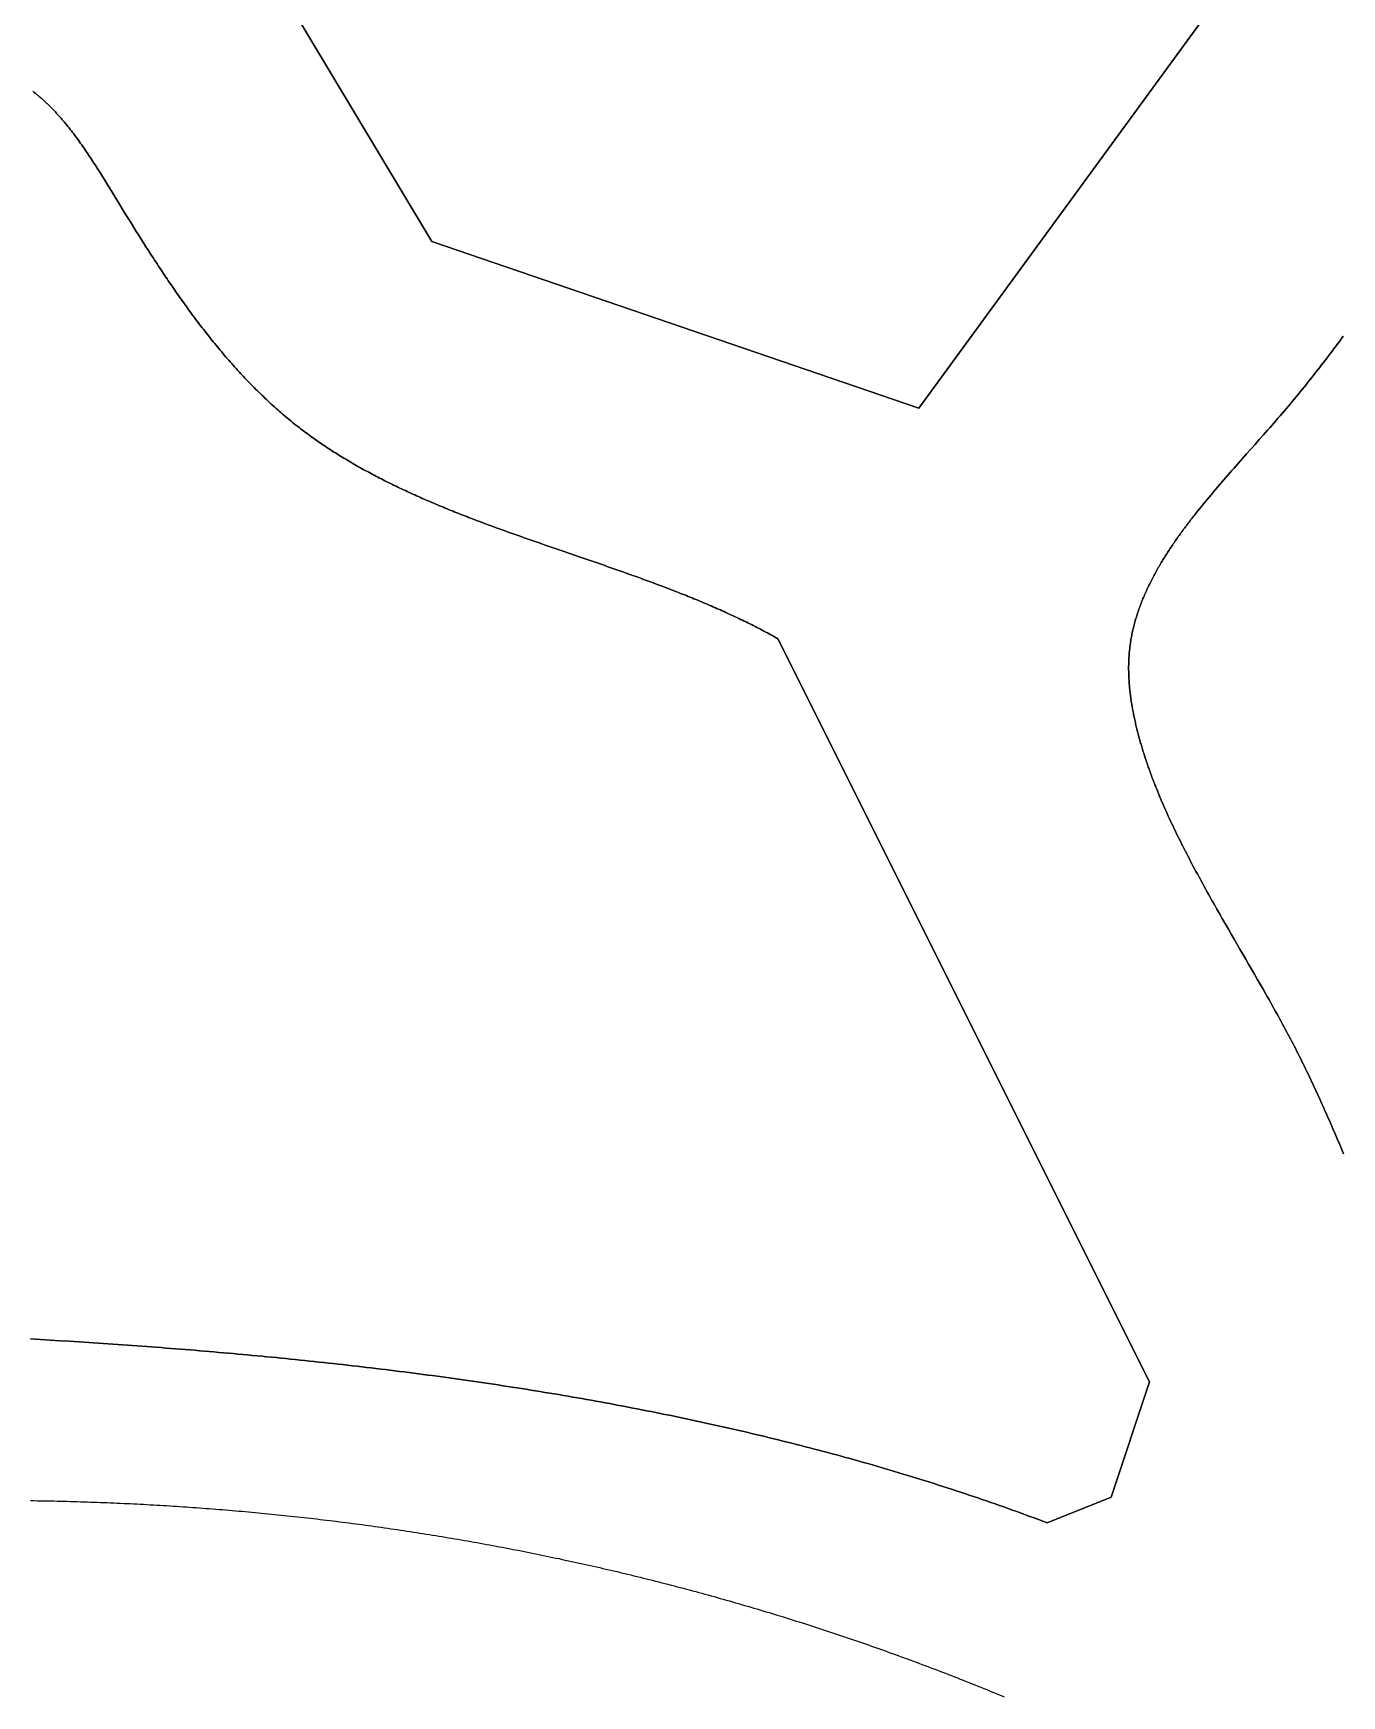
# Model space of a CAD drawing. Header units: millimetres. Extents: x -97041 to 275168, y -12500 to 263793.
# Drawn here: x 30171 to 60170, y 91165 to 129284 of the extents above; entities that cross this region are included whole.
import ezdxf

# ---------------------------------------------------------------- set-up
doc = ezdxf.new("R2010")
doc.units = ezdxf.units.MM
doc.layers.add('CLOSED_AREAS', color=7, linetype='Continuous')
doc.layers.add('REGION_HOLES', color=7, linetype='Continuous')

msp = doc.modelspace()

# ---------------------------------------------------------------- linework, layer by layer
at = {"layer": 'CLOSED_AREAS'}
for points in [[(34905.394, 131853.061), (39312.042, 124508.648), (50475.549, 120689.554), (58407.514, 131559.284)], [(30111.5, 99346.134), (30333.851, 99333.203), (30556.088, 99319.996), (30778.208, 99306.508), (31000.209, 99292.733), (31111.164, 99285.736), (31222.089, 99278.666), (31332.983, 99271.521), (31443.846, 99264.302), (31554.678, 99257.006), (31665.478, 99249.635), (31776.247, 99242.186), (31886.983, 99234.66), (31997.686, 99227.055), (32108.357, 99219.372), (32218.995, 99211.609), (32329.6, 99203.766), (32440.171, 99195.842), (32550.709, 99187.836), (32661.212, 99179.748), (32771.681, 99171.577), (32882.116, 99163.322), (32992.515, 99154.984), (33102.88, 99146.56), (33213.209, 99138.051), (33323.502, 99129.456), (33433.759, 99120.774), (33543.98, 99112.004), (33654.165, 99103.147), (33764.313, 99094.2), (33874.423, 99085.164), (33984.497, 99076.038), (34094.532, 99066.821), (34204.53, 99057.513), (34314.49, 99048.112), (34424.411, 99038.619), (34534.294, 99029.033), (34644.138, 99019.352), (34753.942, 99009.576), (34863.707, 98999.706), (34973.432, 98989.739), (35083.117, 98979.675), (35192.762, 98969.514), (35302.366, 98959.255), (35411.929, 98948.897), (35521.451, 98938.44), (35630.932, 98927.883), (35740.371, 98917.225), (35849.768, 98906.466), (35959.123, 98895.605), (36068.435, 98884.642), (36177.704, 98873.575), (36286.931, 98862.404), (36396.114, 98851.128), (36505.253, 98839.747), (36614.349, 98828.261), (36723.4, 98816.667), (36832.407, 98804.967), (36941.37, 98793.158), (37050.287, 98781.241), (37159.159, 98769.215), (37267.986, 98757.079), (37376.767, 98744.832), (37485.501, 98732.474), (37594.19, 98720.005), (37702.832, 98707.422), (37811.427, 98694.727), (37919.974, 98681.918), (38028.475, 98668.994), (38136.927, 98655.955), (38245.332, 98642.8), (38353.688, 98629.529), (38461.996, 98616.141), (38570.256, 98602.635), (38678.466, 98589.01), (38786.626, 98575.267), (38894.738, 98561.404), (39002.799, 98547.42), (39110.81, 98533.315), (39218.771, 98519.088), (39326.681, 98504.739), (39434.54, 98490.268), (39542.348, 98475.672), (39650.104, 98460.952), (39757.808, 98446.107), (39865.461, 98431.136), (39973.061, 98416.039), (40080.609, 98400.815), (40188.103, 98385.463), (40295.545, 98369.983), (40402.933, 98354.374), (40510.267, 98338.635), (40617.548, 98322.766), (40724.774, 98306.766), (40831.945, 98290.635), (40939.062, 98274.371), (41046.124, 98257.975), (41153.131, 98241.444), (41260.081, 98224.78), (41366.976, 98207.98), (41473.815, 98191.045), (41580.598, 98173.974), (41687.324, 98156.766), (41793.992, 98139.421), (41900.604, 98121.937), (42007.158, 98104.314), (42113.654, 98086.552), (42220.092, 98068.65), (42326.472, 98050.607), (42432.793, 98032.422), (42539.056, 98014.096), (42645.259, 97995.626), (42751.403, 97977.013), (42857.487, 97958.256), (42963.511, 97939.354), (43069.475, 97920.307), (43175.378, 97901.114), (43281.221, 97881.773), (43387.003, 97862.286), (43492.723, 97842.65), (43598.381, 97822.866), (43703.978, 97802.932), (43809.513, 97782.849), (43914.985, 97762.614), (44020.394, 97742.229), (44125.741, 97721.691), (44231.024, 97701), (44336.244, 97680.157), (44441.4, 97659.159), (44546.492, 97638.006), (44651.519, 97616.699), (44756.482, 97595.235), (44861.381, 97573.615), (44966.214, 97551.837), (45070.981, 97529.902), (45175.683, 97507.807), (45280.319, 97485.554), (45384.889, 97463.141), (45489.392, 97440.567), (45593.828, 97417.832), (45698.197, 97394.935), (45802.499, 97371.875), (45906.734, 97348.653), (46010.9, 97325.266), (46114.999, 97301.715), (46219.029, 97277.999), (46322.99, 97254.117), (46426.882, 97230.068), (46530.705, 97205.852), (46634.459, 97181.469), (46738.142, 97156.917), (46841.756, 97132.195), (46945.299, 97107.304), (47048.772, 97082.243), (47152.174, 97057.01), (47255.505, 97031.606), (47358.764, 97006.029), (47461.952, 96980.28), (47565.068, 96954.356), (47668.111, 96928.258), (47771.082, 96901.985), (47873.98, 96875.537), (47976.805, 96848.912), (48079.557, 96822.109), (48182.235, 96795.13), (48284.839, 96767.972), (48387.369, 96740.634), (48489.825, 96713.118), (48592.206, 96685.421), (48694.512, 96657.542), (48796.743, 96629.483), (48898.898, 96601.241), (49000.978, 96572.816), (49102.981, 96544.207), (49204.909, 96515.414), (49306.759, 96486.436), (49408.533, 96457.273), (49510.229, 96427.923), (49611.848, 96398.387), (49713.39, 96368.663), (49814.853, 96338.751), (49916.239, 96308.649), (50017.545, 96278.359), (50118.773, 96247.878), (50219.922, 96217.206), (50320.992, 96186.343), (50421.982, 96155.287), (50522.892, 96124.039), (50623.722, 96092.597), (50724.471, 96060.961), (50825.14, 96029.13), (50925.728, 95997.104), (51026.234, 95964.882), (51126.66, 95932.463), (51227.003, 95899.846), (51327.264, 95867.032), (51427.443, 95834.018), (51527.539, 95800.805), (51627.553, 95767.393), (51727.483, 95733.779), (51827.33, 95699.964), (51927.093, 95665.947), (52026.773, 95631.727), (52126.368, 95597.304), (52225.878, 95562.677), (52325.304, 95527.845), (52424.645, 95492.808), (52523.9, 95457.565), (52623.07, 95422.115), (52722.154, 95386.458), (52821.151, 95350.593), (52920.063, 95314.519), (53018.887, 95278.236), (53117.625, 95241.743), (53216.276, 95205.04), (53314.839, 95168.125), (53413.314, 95130.998), (54882.196, 95718.551), (55763.526, 98362.54), (47244.007, 115401.577), (47204.302, 115423.869), (47164.488, 115446.039), (47124.567, 115468.088), (47084.538, 115490.016), (47044.403, 115511.825), (47004.164, 115533.516), (46963.82, 115555.09), (46923.373, 115576.549), (46882.824, 115597.893), (46842.174, 115619.124), (46801.424, 115640.243), (46760.574, 115661.251), (46719.626, 115682.149), (46678.581, 115702.938), (46637.44, 115723.619), (46596.203, 115744.195), (46554.872, 115764.665), (46513.447, 115785.031), (46471.93, 115805.294), (46430.321, 115825.455), (46388.622, 115845.516), (46346.834, 115865.477), (46304.956, 115885.34), (46262.991, 115905.105), (46220.939, 115924.775), (46178.802, 115944.35), (46136.58, 115963.831), (46094.274, 115983.22), (46051.885, 116002.517), (46009.414, 116021.724), (45966.863, 116040.843), (45924.231, 116059.873), (45881.521, 116078.816), (45838.732, 116097.674), (45795.867, 116116.447), (45752.925, 116135.137), (45709.909, 116153.745), (45666.818, 116172.273), (45623.654, 116190.72), (45580.418, 116209.088), (45537.11, 116227.379), (45493.733, 116245.594), (45450.286, 116263.734), (45406.77, 116281.799), (45363.187, 116299.792), (45319.538, 116317.712), (45275.824, 116335.563), (45232.045, 116353.344), (45188.202, 116371.056), (45144.297, 116388.702), (45100.33, 116406.281), (45056.303, 116423.796), (45012.215, 116441.247), (44968.07, 116458.636), (44923.866, 116475.963), (44879.606, 116493.23), (44790.919, 116527.589), (44702.016, 116561.72), (44612.906, 116595.634), (44523.596, 116629.34), (44434.093, 116662.846), (44344.406, 116696.163), (44254.542, 116729.299), (44164.508, 116762.264), (44074.314, 116795.066), (43983.965, 116827.716), (43893.471, 116860.222), (43802.838, 116892.594), (43712.074, 116924.84), (43621.188, 116956.971), (43530.187, 116988.995), (43439.078, 117020.921), (43347.87, 117052.759), (43256.569, 117084.519), (43165.185, 117116.208), (43073.724, 117147.838), (42890.603, 117210.952), (42707.268, 117273.935), (42340.206, 117399.804), (42156.601, 117462.838), (41973.031, 117526.037), (41881.277, 117557.722), (41789.556, 117589.475), (41697.873, 117621.307), (41606.237, 117653.226), (41514.656, 117685.242), (41423.138, 117717.363), (41331.69, 117749.6), (41240.319, 117781.961), (41149.035, 117814.456), (41057.843, 117847.094), (40966.753, 117879.884), (40875.771, 117912.835), (40784.906, 117945.957), (40694.165, 117979.259), (40603.556, 118012.75), (40513.087, 118046.439), (40422.765, 118080.336), (40332.598, 118114.449), (40242.594, 118148.789), (40152.76, 118183.364), (40107.91, 118200.743), (40063.105, 118218.184), (40018.346, 118235.688), (39973.635, 118253.257), (39928.973, 118270.892), (39884.36, 118288.594), (39839.797, 118306.363), (39795.285, 118324.202), (39750.826, 118342.112), (39706.42, 118360.093), (39662.068, 118378.146), (39617.772, 118396.274), (39573.532, 118414.476), (39529.348, 118432.755), (39485.223, 118451.111), (39441.157, 118469.545), (39397.151, 118488.059), (39353.205, 118506.654), (39309.322, 118525.331), (39265.502, 118544.091), (39221.745, 118562.935), (39178.054, 118581.865), (39134.428, 118600.881), (39090.868, 118619.985), (39047.377, 118639.177), (39003.954, 118658.46), (38960.601, 118677.834), (38917.319, 118697.3), (38874.108, 118716.86), (38830.97, 118736.514), (38787.905, 118756.264), (38744.914, 118776.111), (38702, 118796.057), (38659.161, 118816.101), (38616.4, 118836.246), (38573.717, 118856.493), (38531.114, 118876.842), (38488.591, 118897.295), (38446.149, 118917.853), (38403.789, 118938.518), (38361.512, 118959.289), (38319.32, 118980.17), (38277.212, 119001.16), (38235.191, 119022.26), (38193.257, 119043.473), (38151.41, 119064.799), (38109.653, 119086.239), (38067.986, 119107.795), (38026.409, 119129.467), (37984.924, 119151.257), (37943.533, 119173.166), (37902.234, 119195.195), (37861.031, 119217.345), (37819.923, 119239.617), (37778.912, 119262.013), (37737.999, 119284.534), (37697.184, 119307.181), (37656.469, 119329.954), (37615.855, 119352.856), (37575.342, 119375.887), (37534.931, 119399.049), (37494.624, 119422.342), (37454.421, 119445.768), (37414.323, 119469.328), (37374.332, 119493.023), (37334.448, 119516.854), (37294.673, 119540.822), (37255.006, 119564.93), (37215.45, 119589.176), (37176.005, 119613.564), (37136.672, 119638.094), (37097.452, 119662.767), (37058.347, 119687.584), (37019.356, 119712.547), (36980.481, 119737.656), (36941.723, 119762.913), (36903.083, 119788.319), (36864.562, 119813.875), (36826.161, 119839.583), (36787.88, 119865.443), (36749.722, 119891.456), (36711.686, 119917.624), (36673.774, 119943.948), (36635.986, 119970.429), (36598.324, 119997.069), (36560.789, 120023.867), (36523.381, 120050.827), (36486.102, 120077.947), (36448.952, 120105.231), (36411.932, 120132.679), (36375.044, 120160.291), (36338.289, 120188.07), (36301.667, 120216.017), (36265.179, 120244.132), (36228.826, 120272.417), (36192.61, 120300.872), (36153.857, 120331.632), (36115.261, 120362.589), (36076.822, 120393.742), (36038.537, 120425.089), (36000.407, 120456.629), (35962.43, 120488.361), (35924.604, 120520.283), (35886.93, 120552.393), (35849.406, 120584.691), (35812.03, 120617.175), (35774.802, 120649.844), (35737.721, 120682.696), (35700.785, 120715.729), (35663.994, 120748.943), (35627.346, 120782.336), (35590.841, 120815.906), (35554.477, 120849.653), (35518.254, 120883.574), (35482.17, 120917.669), (35446.224, 120951.936), (35410.415, 120986.374), (35374.742, 121020.98), (35339.204, 121055.755), (35303.8, 121090.696), (35268.529, 121125.802), (35233.39, 121161.071), (35198.382, 121196.503), (35163.503, 121232.095), (35128.753, 121267.847), (35094.13, 121303.757), (35059.635, 121339.824), (35025.264, 121376.046), (34991.018, 121412.421), (34956.895, 121448.949), (34922.895, 121485.628), (34889.016, 121522.457), (34855.257, 121559.434), (34821.617, 121596.558), (34788.095, 121633.827), (34754.69, 121671.241), (34721.401, 121708.796), (34688.227, 121746.494), (34655.167, 121784.331), (34622.219, 121822.306), (34589.383, 121860.419), (34556.658, 121898.667), (34524.043, 121937.049), (34491.535, 121975.565), (34459.136, 122014.211), (34426.842, 122052.988), (34394.654, 122091.894), (34362.571, 122130.926), (34330.59, 122170.085), (34298.712, 122209.368), (34266.934, 122248.774), (34235.257, 122288.302), (34203.679, 122327.95), (34172.198, 122367.717), (34140.815, 122407.602), (34109.527, 122447.602), (34078.334, 122487.717), (34047.234, 122527.946), (34016.227, 122568.286), (33985.312, 122608.737), (33954.487, 122649.297), (33923.752, 122689.965), (33893.104, 122730.739), (33862.545, 122771.618), (33832.071, 122812.6), (33801.683, 122853.685), (33771.378, 122894.87), (33741.157, 122936.154), (33711.018, 122977.537), (33680.96, 123019.016), (33650.981, 123060.59), (33621.082, 123102.258), (33591.26, 123144.018), (33561.515, 123185.869), (33531.845, 123227.809), (33502.25, 123269.838), (33472.729, 123311.953), (33443.28, 123354.154), (33413.902, 123396.439), (33384.595, 123438.806), (33355.357, 123481.254), (33326.187, 123523.782), (33297.084, 123566.389), (33268.048, 123609.072), (33239.076, 123651.831), (33210.168, 123694.664), (33181.324, 123737.57), (33152.541, 123780.547), (33123.819, 123823.594), (33095.156, 123866.71), (33066.553, 123909.892), (33038.007, 123953.141), (33009.517, 123996.454), (32981.083, 124039.83), (32952.703, 124083.267), (32924.377, 124126.765), (32867.881, 124213.935), (32811.585, 124301.329), (32755.481, 124388.936), (32699.561, 124476.744), (32643.816, 124564.743), (32588.238, 124652.92), (32532.819, 124741.266), (32477.549, 124829.769), (32422.421, 124918.417), (32367.425, 125007.2), (32312.554, 125096.106), (32257.799, 125185.123), (32203.151, 125274.242), (32148.602, 125363.451), (32051.782, 125522.23), (31955.002, 125680.901), (31906.551, 125760.085), (31858.018, 125839.107), (31809.373, 125917.925), (31760.585, 125996.492), (31736.127, 126035.668), (31711.623, 126074.764), (31687.067, 126113.776), (31662.457, 126152.698), (31637.788, 126191.523), (31613.056, 126230.247), (31588.258, 126268.864), (31563.39, 126307.368), (31538.447, 126345.754), (31513.427, 126384.017), (31488.325, 126422.15), (31463.137, 126460.147), (31437.86, 126498.005), (31412.49, 126535.716), (31387.023, 126573.276), (31361.455, 126610.678), (31335.783, 126647.918), (31310.001, 126684.989), (31284.108, 126721.886), (31258.098, 126758.604), (31231.968, 126795.136), (31205.715, 126831.478), (31179.333, 126867.624), (31152.821, 126903.567), (31126.173, 126939.304), (31099.385, 126974.827), (31072.455, 127010.132), (31045.378, 127045.213), (31018.15, 127080.064), (30990.768, 127114.679), (30963.228, 127149.054), (30935.525, 127183.183), (30907.656, 127217.059), (30879.618, 127250.678), (30865.534, 127267.389), (30851.406, 127284.034), (30837.233, 127300.611), (30823.016, 127317.121), (30808.754, 127333.562), (30794.445, 127349.934), (30780.091, 127366.235), (30765.689, 127382.467), (30751.241, 127398.626), (30736.744, 127414.714), (30722.2, 127430.729), (30707.607, 127446.671), (30692.964, 127462.538), (30678.272, 127478.331), (30663.53, 127494.048), (30648.738, 127509.688), (30633.894, 127525.252), (30618.999, 127540.738), (30604.051, 127556.146), (30589.051, 127571.475), (30573.999, 127586.724), (30558.892, 127601.893), (30543.732, 127616.981), (30528.517, 127631.987), (30513.248, 127646.91), (30497.923, 127661.75), (30482.542, 127676.506), (30467.105, 127691.178), (30451.611, 127705.764), (30436.06, 127720.265), (30420.451, 127734.678), (30404.784, 127749.005), (30389.058, 127763.243), (30373.273, 127777.392), (30357.428, 127791.452), (30341.523, 127805.422), (30325.557, 127819.301), (30309.53, 127833.088), (30293.442, 127846.784), (30277.291, 127860.386), (30261.078, 127873.894), (30244.802, 127887.308), (30228.463, 127900.628), (30212.059, 127913.851), (30195.591, 127926.978), (30179.058, 127940.008), (30162.459, 127952.94)], [(60206.535, 122338.923), (60165.146, 122283.181), (60123.642, 122227.444), (60082.019, 122171.712), (60040.272, 122115.987), (59998.396, 122060.269), (59956.386, 122004.56), (59914.236, 121948.86), (59871.942, 121893.17), (59829.498, 121837.49), (59786.9, 121781.822), (59744.143, 121726.167), (59701.221, 121670.525), (59658.13, 121614.897), (59614.865, 121559.284), (59571.419, 121503.687), (59527.79, 121448.107), (59483.97, 121392.545), (59439.957, 121337.001), (59395.743, 121281.476), (59351.325, 121225.971), (59306.697, 121170.487), (59261.855, 121115.025), (59216.792, 121059.586), (59171.505, 121004.171), (59125.988, 120948.779), (59080.237, 120893.413), (59034.245, 120838.073), (58988.009, 120782.76), (58941.522, 120727.474), (58895.393, 120672.935), (58849.029, 120618.422), (58802.443, 120563.932), (58755.649, 120509.465), (58708.659, 120455.017), (58661.488, 120400.587), (58614.147, 120346.174), (58566.652, 120291.774), (58519.014, 120237.386), (58471.248, 120183.008), (58423.366, 120128.639), (58375.381, 120074.275), (58279.159, 119965.558), (58182.687, 119856.841), (57989.42, 119639.345), (57892.837, 119530.535), (57796.43, 119421.661), (57748.325, 119367.195), (57700.304, 119312.708), (57652.38, 119258.197), (57604.566, 119203.66), (57556.876, 119149.096), (57509.323, 119094.502), (57461.919, 119039.876), (57414.679, 118985.217), (57367.616, 118930.522), (57320.743, 118875.79), (57274.073, 118821.018), (57227.62, 118766.204), (57181.396, 118711.347), (57135.415, 118656.444), (57089.691, 118601.494), (57044.237, 118546.495), (56999.065, 118491.444), (56954.19, 118436.339), (56909.624, 118381.179), (56865.381, 118325.961), (56843.384, 118298.33), (56821.474, 118270.685), (56799.65, 118243.023), (56777.916, 118215.346), (56756.272, 118187.653), (56734.721, 118159.945), (56713.264, 118132.219), (56691.902, 118104.478), (56670.638, 118076.719), (56649.472, 118048.943), (56628.407, 118021.15), (56607.445, 117993.339), (56586.586, 117965.511), (56565.833, 117937.664), (56545.187, 117909.8), (56524.65, 117881.916), (56504.224, 117854.014), (56483.91, 117826.093), (56463.71, 117798.152), (56443.625, 117770.192), (56423.658, 117742.212), (56403.81, 117714.212), (56384.082, 117686.191), (56364.476, 117658.15), (56344.994, 117630.089), (56325.638, 117602.006), (56306.409, 117573.902), (56287.308, 117545.776), (56268.339, 117517.629), (56249.501, 117489.459), (56230.797, 117461.267), (56212.229, 117433.053), (56193.798, 117404.816), (56175.505, 117376.556), (56157.354, 117348.272), (56139.344, 117319.965), (56121.478, 117291.635), (56103.757, 117263.28), (56086.184, 117234.901), (56068.759, 117206.497), (56051.032, 117177.32), (56033.465, 117148.117), (56016.059, 117118.887), (55998.817, 117089.632), (55981.74, 117060.351), (55964.829, 117031.044), (55948.086, 117001.712), (55931.513, 116972.354), (55915.111, 116942.97), (55898.882, 116913.561), (55882.827, 116884.127), (55866.949, 116854.667), (55851.248, 116825.182), (55835.726, 116795.671), (55820.385, 116766.136), (55805.226, 116736.575), (55790.252, 116706.99), (55775.463, 116677.379), (55760.861, 116647.744), (55746.449, 116618.083), (55732.226, 116588.398), (55718.196, 116558.689), (55704.359, 116528.954), (55690.718, 116499.195), (55677.273, 116469.412), (55664.027, 116439.604), (55650.981, 116409.772), (55638.136, 116379.916), (55625.495, 116350.036), (55613.058, 116320.131), (55600.828, 116290.202), (55588.806, 116260.249), (55576.993, 116230.273), (55565.392, 116200.272), (55554.003, 116170.248), (55542.829, 116140.2), (55531.871, 116110.128), (55521.13, 116080.033), (55510.609, 116049.914), (55500.308, 116019.771), (55490.23, 115989.606), (55480.376, 115959.417), (55470.747, 115929.204), (55461.346, 115898.969), (55452.173, 115868.71), (55443.231, 115838.428), (55434.52, 115808.124), (55426.044, 115777.796), (55417.802, 115747.446), (55409.798, 115717.072), (55402.031, 115686.676), (55394.505, 115656.258), (55387.22, 115625.817), (55380.178, 115595.353), (55373.382, 115564.867), (55366.831, 115534.358), (55360.529, 115503.827), (55354.476, 115473.274), (55348.674, 115442.699), (55343.125, 115412.101), (55337.83, 115381.482), (55332.791, 115350.84), (55328.01, 115320.177), (55323.488, 115289.492), (55319.351, 115259.708), (55315.457, 115229.905), (55311.804, 115200.081), (55308.39, 115170.238), (55305.214, 115140.377), (55302.274, 115110.496), (55299.567, 115080.598), (55297.091, 115050.681), (55294.845, 115020.747), (55292.826, 114990.796), (55291.034, 114960.828), (55289.464, 114930.843), (55288.116, 114900.843), (55286.988, 114870.826), (55286.078, 114840.795), (55285.383, 114810.748), (55284.902, 114780.687), (55284.633, 114750.612), (55284.573, 114720.523), (55284.721, 114690.42), (55285.075, 114660.305), (55285.633, 114630.176), (55286.393, 114600.036), (55287.353, 114569.883), (55288.51, 114539.718), (55289.864, 114509.543), (55291.411, 114479.356), (55293.151, 114449.159), (55295.08, 114418.952), (55297.198, 114388.735), (55299.501, 114358.509), (55301.989, 114328.273), (55304.659, 114298.029), (55307.509, 114267.777), (55310.537, 114237.517), (55313.741, 114207.249), (55317.12, 114176.974), (55320.671, 114146.692), (55324.392, 114116.404), (55328.281, 114086.109), (55332.337, 114055.809), (55336.557, 114025.504), (55340.939, 113995.193), (55345.482, 113964.878), (55350.183, 113934.559), (55355.041, 113904.236), (55360.053, 113873.909), (55365.218, 113843.58), (55370.533, 113813.247), (55375.997, 113782.912), (55381.607, 113752.575), (55387.362, 113722.237), (55393.26, 113691.897), (55399.298, 113661.556), (55405.475, 113631.215), (55411.788, 113600.874), (55418.236, 113570.532), (55424.817, 113540.192), (55431.529, 113509.852), (55438.37, 113479.513), (55445.337, 113449.177), (55452.429, 113418.842), (55459.645, 113388.51), (55466.981, 113358.18), (55474.114, 113329.154), (55481.355, 113300.132), (55488.704, 113271.112), (55496.16, 113242.095), (55503.723, 113213.08), (55511.391, 113184.069), (55519.165, 113155.06), (55527.043, 113126.055), (55535.025, 113097.052), (55543.111, 113068.052), (55551.299, 113039.054), (55559.589, 113010.06), (55567.981, 112981.068), (55576.474, 112952.079), (55585.067, 112923.093), (55593.76, 112894.109), (55602.551, 112865.128), (55611.441, 112836.15), (55620.429, 112807.175), (55629.514, 112778.202), (55638.696, 112749.232), (55647.973, 112720.265), (55657.346, 112691.301), (55666.813, 112662.339), (55676.375, 112633.379), (55686.03, 112604.423), (55695.777, 112575.469), (55705.617, 112546.517), (55715.549, 112517.569), (55725.571, 112488.623), (55735.684, 112459.679), (55745.886, 112430.738), (55756.178, 112401.8), (55766.558, 112372.864), (55777.025, 112343.931), (55787.58, 112315), (55798.222, 112286.072), (55808.95, 112257.146), (55819.763, 112228.223), (55830.66, 112199.302), (55841.642, 112170.384), (55852.708, 112141.468), (55863.856, 112112.555), (55875.086, 112083.645), (55886.398, 112054.736), (55897.791, 112025.831), (55909.265, 111996.927), (55920.818, 111968.026), (55944.162, 111910.232), (55967.817, 111852.447), (55991.779, 111794.671), (56016.042, 111736.905), (56040.603, 111679.149), (56065.455, 111621.401), (56090.594, 111563.663), (56116.015, 111505.934), (56141.712, 111448.214), (56167.682, 111390.503), (56193.919, 111332.801), (56220.417, 111275.108), (56247.173, 111217.423), (56274.181, 111159.748), (56301.436, 111102.08), (56328.933, 111044.422), (56356.667, 110986.771), (56384.634, 110929.129), (56412.828, 110871.496), (56441.244, 110813.87), (56469.877, 110756.253), (56498.723, 110698.643), (56527.776, 110641.042), (56557.032, 110583.449), (56586.485, 110525.863), (56616.13, 110468.285), (56645.964, 110410.715), (56675.979, 110353.152), (56706.173, 110295.597), (56736.539, 110238.049), (56767.072, 110180.508), (56797.769, 110122.975), (56828.623, 110065.449), (56859.63, 110007.93), (56890.785, 109950.418), (56922.082, 109892.913), (56953.518, 109835.415), (56985.087, 109777.923), (57016.783, 109720.439), (57048.603, 109662.961), (57080.54, 109605.489), (57112.591, 109548.024), (57144.75, 109490.566), (57177.011, 109433.114), (57209.372, 109375.667), (57241.825, 109318.228), (57274.366, 109260.794), (57306.991, 109203.366), (57372.471, 109088.528), (57438.224, 108973.713), (57504.211, 108858.921), (57570.393, 108744.151), (57636.729, 108629.402), (57703.179, 108514.673), (57836.266, 108285.275), (57969.334, 108055.952), (58035.763, 107941.316), (58102.068, 107826.698), (58168.209, 107712.096), (58234.148, 107597.51), (58299.844, 107482.938), (58365.258, 107368.381), (58430.349, 107253.837), (58462.761, 107196.57), (58495.078, 107139.307), (58527.295, 107082.046), (58559.406, 107024.789), (58591.407, 106967.534), (58623.293, 106910.283), (58655.058, 106853.034), (58686.698, 106795.788), (58718.209, 106738.544), (58749.583, 106681.303), (58780.818, 106624.065), (58811.908, 106566.829), (58842.847, 106509.595), (58873.632, 106452.364), (58904.257, 106395.135), (58934.717, 106337.908), (58965.006, 106280.682), (58995.121, 106223.459), (59025.057, 106166.238), (59054.807, 106109.018), (59084.368, 106051.8), (59113.733, 105994.584), (59142.901, 105937.37), (59171.873, 105880.156), (59200.652, 105822.945), (59229.243, 105765.734), (59257.649, 105708.525), (59285.874, 105651.317), (59313.921, 105594.11), (59341.795, 105536.904), (59369.499, 105479.699), (59397.036, 105422.495), (59424.411, 105365.291), (59451.627, 105308.088), (59478.688, 105250.886), (59505.597, 105193.684), (59532.358, 105136.483), (59558.976, 105079.282), (59585.453, 105022.082), (59611.793, 104964.882), (59638.001, 104907.681), (59664.079, 104850.481), (59690.032, 104793.281), (59715.863, 104736.081), (59741.576, 104678.881), (59767.174, 104621.68), (59792.662, 104564.479), (59818.043, 104507.278), (59843.321, 104450.076), (59868.499, 104392.873), (59893.581, 104335.67), (59918.571, 104278.466), (59943.473, 104221.262), (59968.29, 104164.056), (60017.685, 104049.642), (60066.785, 103935.224), (60115.621, 103820.801), (60164.221, 103706.371), (60212.617, 103591.936)], [(30109.157, 95639.96), (30185.764, 95638.897), (30262.345, 95637.745), (30338.899, 95636.505), (30415.427, 95635.176), (30491.929, 95633.758), (30568.405, 95632.253), (30644.854, 95630.659), (30721.277, 95628.976), (30797.674, 95627.205), (30874.044, 95625.346), (30950.388, 95623.399), (31026.705, 95621.363), (31102.996, 95619.239), (31179.26, 95617.026), (31255.498, 95614.725), (31331.709, 95612.336), (31407.893, 95609.859), (31484.051, 95607.293), (31560.182, 95604.639), (31636.286, 95601.897), (31712.363, 95599.067), (31788.414, 95596.148), (31864.438, 95593.142), (31940.434, 95590.047), (32016.404, 95586.864), (32092.347, 95583.592), (32168.263, 95580.233), (32244.152, 95576.786), (32320.013, 95573.25), (32395.848, 95569.626), (32471.655, 95565.915), (32547.436, 95562.115), (32623.189, 95558.227), (32698.914, 95554.251), (32774.613, 95550.187), (32850.284, 95546.035), (32925.928, 95541.795), (33001.544, 95537.467), (33077.133, 95533.052), (33152.694, 95528.548), (33228.228, 95523.956), (33303.735, 95519.276), (33379.213, 95514.509), (33454.664, 95509.653), (33530.088, 95504.71), (33605.484, 95499.678), (33680.852, 95494.559), (33756.192, 95489.352), (33831.505, 95484.057), (33906.789, 95478.675), (33982.046, 95473.204), (34057.275, 95467.646), (34132.476, 95462), (34207.649, 95456.266), (34282.794, 95450.445), (34357.911, 95444.536), (34433, 95438.539), (34508.061, 95432.454), (34583.093, 95426.281), (34658.098, 95420.021), (34733.074, 95413.674), (34808.022, 95407.238), (34882.942, 95400.715), (34957.833, 95394.104), (35032.696, 95387.406), (35107.531, 95380.62), (35182.337, 95373.747), (35257.114, 95366.786), (35331.864, 95359.737), (35406.584, 95352.601), (35481.276, 95345.377), (35555.94, 95338.066), (35630.575, 95330.667), (35705.181, 95323.181), (35779.758, 95315.608), (35854.307, 95307.946), (35928.827, 95300.198), (36003.318, 95292.362), (36077.78, 95284.438), (36152.213, 95276.427), (36226.617, 95268.329), (36300.993, 95260.144), (36375.339, 95251.871), (36449.656, 95243.51), (36523.945, 95235.063), (36598.204, 95226.527), (36672.434, 95217.905), (36746.635, 95209.196), (36820.806, 95200.399), (36894.949, 95191.514), (36969.062, 95182.543), (37043.145, 95173.484), (37117.2, 95164.338), (37191.225, 95155.105), (37265.22, 95145.785), (37339.186, 95136.377), (37413.123, 95126.883), (37487.03, 95117.301), (37560.908, 95107.632), (37634.755, 95097.875), (37708.574, 95088.032), (37782.362, 95078.102), (37856.121, 95068.084), (37929.85, 95057.98), (38003.55, 95047.788), (38077.219, 95037.509), (38150.859, 95027.144), (38224.468, 95016.691), (38298.048, 95006.151), (38371.598, 94995.524), (38445.118, 94984.811), (38518.608, 94974.01), (38592.068, 94963.122), (38665.497, 94952.148), (38738.897, 94941.086), (38812.266, 94929.937), (38885.605, 94918.702), (38958.914, 94907.38), (39032.193, 94895.971), (39105.441, 94884.475), (39178.659, 94872.892), (39251.847, 94861.222), (39325.004, 94849.466), (39398.13, 94837.622), (39471.227, 94825.692), (39544.292, 94813.675), (39617.327, 94801.572), (39690.332, 94789.381), (39763.306, 94777.104), (39836.249, 94764.74), (39909.161, 94752.29), (39982.043, 94739.752), (40054.894, 94727.128), (40127.714, 94714.418), (40200.503, 94701.62), (40273.262, 94688.736), (40345.989, 94675.766), (40418.686, 94662.709), (40491.351, 94649.565), (40563.986, 94636.335), (40636.589, 94623.018), (40709.162, 94609.614), (40781.703, 94596.124), (40854.213, 94582.547), (40926.692, 94568.884), (40999.14, 94555.135), (41071.556, 94541.299), (41143.941, 94527.376), (41216.295, 94513.367), (41288.617, 94499.271), (41360.908, 94485.089), (41433.167, 94470.821), (41505.395, 94456.466), (41577.591, 94442.025), (41649.756, 94427.498), (41721.89, 94412.884), (41793.991, 94398.183), (41866.061, 94383.397), (41938.099, 94368.524), (42010.106, 94353.564), (42082.081, 94338.519), (42154.024, 94323.387), (42225.935, 94308.169), (42297.814, 94292.864), (42369.661, 94277.474), (42441.477, 94261.997), (42513.26, 94246.434), (42585.011, 94230.784), (42656.731, 94215.049), (42728.418, 94199.227), (42800.073, 94183.319), (42871.696, 94167.325), (42943.287, 94151.245), (43014.845, 94135.079), (43086.371, 94118.827), (43157.865, 94102.488), (43229.327, 94086.064), (43300.756, 94069.553), (43372.153, 94052.956), (43443.517, 94036.274), (43514.849, 94019.505), (43586.148, 94002.65), (43657.415, 93985.709), (43728.649, 93968.683), (43799.851, 93951.57), (43871.02, 93934.371), (43942.156, 93917.087), (44013.259, 93899.716), (44084.33, 93882.26), (44155.368, 93864.717), (44226.373, 93847.089), (44297.345, 93829.375), (44368.284, 93811.575), (44439.191, 93793.689), (44510.064, 93775.717), (44580.904, 93757.66), (44651.712, 93739.517), (44722.486, 93721.287), (44793.227, 93702.972), (44863.935, 93684.572), (44934.61, 93666.085), (45005.251, 93647.513), (45075.859, 93628.855), (45146.434, 93610.112), (45216.976, 93591.282), (45287.484, 93572.367), (45357.959, 93553.367), (45428.4, 93534.28), (45498.808, 93515.108), (45569.183, 93495.851), (45639.524, 93476.508), (45709.831, 93457.079), (45780.104, 93437.564), (45850.344, 93417.964), (45920.551, 93398.279), (45990.723, 93378.508), (46060.862, 93358.651), (46130.967, 93338.709), (46201.038, 93318.681), (46271.076, 93298.568), (46341.079, 93278.369), (46411.049, 93258.085), (46480.984, 93237.716), (46550.886, 93217.261), (46620.753, 93196.72), (46690.586, 93176.095), (46760.386, 93155.383), (46830.151, 93134.587), (46899.882, 93113.705), (46969.578, 93092.737), (47039.241, 93071.685), (47108.869, 93050.547), (47178.463, 93029.323), (47248.022, 93008.015), (47317.547, 92986.621), (47387.038, 92965.141), (47456.494, 92943.577), (47525.916, 92921.927), (47595.303, 92900.192), (47664.655, 92878.372), (47733.973, 92856.467), (47803.257, 92834.476), (47872.505, 92812.4), (47941.719, 92790.239), (48010.898, 92767.993), (48080.042, 92745.662), (48149.152, 92723.246), (48218.226, 92700.744), (48287.266, 92678.158), (48356.271, 92655.486), (48425.241, 92632.729), (48494.176, 92609.888), (48563.075, 92586.961), (48631.94, 92563.949), (48700.77, 92540.852), (48769.564, 92517.67), (48838.323, 92494.403), (48907.047, 92471.051), (48975.736, 92447.615), (49044.39, 92424.093), (49113.008, 92400.486), (49181.591, 92376.795), (49250.138, 92353.018), (49318.65, 92329.157), (49387.127, 92305.21), (49455.568, 92281.179), (49523.973, 92257.063), (49592.343, 92232.863), (49660.677, 92208.577), (49728.976, 92184.206), (49797.239, 92159.751), (49865.466, 92135.211), (49933.658, 92110.586), (50001.814, 92085.877), (50069.934, 92061.082), (50138.018, 92036.203), (50206.066, 92011.24), (50274.078, 91986.191), (50342.054, 91961.058), (50409.995, 91935.84), (50477.899, 91910.538), (50545.767, 91885.151), (50613.599, 91859.679), (50681.395, 91834.122), (50749.155, 91808.481), (50816.879, 91782.756), (50884.566, 91756.946), (50952.217, 91731.051), (51019.832, 91705.072), (51087.41, 91679.008), (51154.952, 91652.86), (51222.457, 91626.627), (51289.927, 91600.309), (51357.359, 91573.908), (51424.755, 91547.421), (51492.115, 91520.85), (51559.438, 91494.195), (51626.724, 91467.456), (51693.973, 91440.632), (51761.186, 91413.723), (51828.362, 91386.73), (51895.502, 91359.653), (51962.604, 91332.492), (52029.67, 91305.246), (52096.699, 91277.915), (52163.691, 91250.501), (52230.646, 91223.002), (52297.564, 91195.419), (52364.444, 91167.751), (52431.288, 91140)]]:
    msp.add_lwpolyline(points, dxfattribs=at)
at = {"layer": 'REGION_HOLES'}
for points in [[(58407.514, 131559.284), (50475.549, 120689.554), (39312.042, 124508.648), (34905.394, 131853.061)], [(30162.459, 127952.94), (30179.058, 127940.008), (30195.591, 127926.978), (30212.059, 127913.851), (30228.463, 127900.628), (30244.802, 127887.308), (30261.078, 127873.894), (30277.291, 127860.386), (30293.442, 127846.784), (30309.53, 127833.088), (30325.557, 127819.301), (30341.523, 127805.422), (30357.428, 127791.452), (30373.273, 127777.392), (30389.058, 127763.243), (30404.784, 127749.005), (30420.451, 127734.678), (30436.06, 127720.265), (30451.611, 127705.764), (30467.105, 127691.178), (30482.542, 127676.506), (30497.923, 127661.75), (30513.248, 127646.91), (30528.517, 127631.987), (30543.732, 127616.981), (30558.892, 127601.893), (30573.999, 127586.724), (30589.051, 127571.475), (30604.051, 127556.146), (30618.999, 127540.738), (30633.894, 127525.252), (30648.738, 127509.688), (30663.53, 127494.048), (30678.272, 127478.331), (30692.964, 127462.538), (30707.607, 127446.671), (30722.2, 127430.729), (30736.744, 127414.714), (30751.241, 127398.626), (30765.689, 127382.467), (30780.091, 127366.235), (30794.445, 127349.934), (30808.754, 127333.562), (30823.016, 127317.121), (30837.233, 127300.611), (30851.406, 127284.034), (30865.534, 127267.389), (30879.618, 127250.678), (30907.656, 127217.059), (30935.525, 127183.183), (30963.228, 127149.054), (30990.768, 127114.679), (31018.15, 127080.064), (31045.378, 127045.213), (31072.455, 127010.132), (31099.385, 126974.827), (31126.173, 126939.304), (31152.821, 126903.567), (31179.333, 126867.624), (31205.715, 126831.478), (31231.968, 126795.136), (31258.098, 126758.604), (31284.108, 126721.886), (31310.001, 126684.989), (31335.783, 126647.918), (31361.455, 126610.678), (31387.023, 126573.276), (31412.49, 126535.716), (31437.86, 126498.005), (31463.137, 126460.147), (31488.325, 126422.15), (31513.427, 126384.017), (31538.447, 126345.754), (31563.39, 126307.368), (31588.258, 126268.864), (31613.056, 126230.247), (31637.788, 126191.523), (31662.457, 126152.698), (31687.067, 126113.776), (31711.623, 126074.764), (31736.127, 126035.668), (31760.585, 125996.492), (31809.373, 125917.925), (31858.018, 125839.107), (31906.551, 125760.085), (31955.002, 125680.901), (32051.782, 125522.23), (32148.602, 125363.451), (32203.151, 125274.242), (32257.799, 125185.123), (32312.554, 125096.106), (32367.425, 125007.2), (32422.421, 124918.417), (32477.549, 124829.769), (32532.819, 124741.266), (32588.238, 124652.92), (32643.816, 124564.743), (32699.561, 124476.744), (32755.481, 124388.936), (32811.585, 124301.329), (32867.881, 124213.935), (32924.377, 124126.765), (32952.703, 124083.267), (32981.083, 124039.83), (33009.517, 123996.454), (33038.007, 123953.141), (33066.553, 123909.892), (33095.156, 123866.71), (33123.819, 123823.594), (33152.541, 123780.547), (33181.324, 123737.57), (33210.168, 123694.664), (33239.076, 123651.831), (33268.048, 123609.072), (33297.084, 123566.389), (33326.187, 123523.782), (33355.357, 123481.254), (33384.595, 123438.806), (33413.902, 123396.439), (33443.28, 123354.154), (33472.729, 123311.953), (33502.25, 123269.838), (33531.845, 123227.809), (33561.515, 123185.869), (33591.26, 123144.018), (33621.082, 123102.258), (33650.981, 123060.59), (33680.96, 123019.016), (33711.018, 122977.537), (33741.157, 122936.154), (33771.378, 122894.87), (33801.683, 122853.685), (33832.071, 122812.6), (33862.545, 122771.618), (33893.104, 122730.739), (33923.752, 122689.965), (33954.487, 122649.297), (33985.312, 122608.737), (34016.227, 122568.286), (34047.234, 122527.946), (34078.334, 122487.717), (34109.527, 122447.602), (34140.815, 122407.602), (34172.198, 122367.717), (34203.679, 122327.95), (34235.257, 122288.302), (34266.934, 122248.774), (34298.712, 122209.368), (34330.59, 122170.085), (34362.571, 122130.926), (34394.654, 122091.894), (34426.842, 122052.988), (34459.136, 122014.211), (34491.535, 121975.565), (34524.043, 121937.049), (34556.658, 121898.667), (34589.383, 121860.419), (34622.219, 121822.306), (34655.167, 121784.331), (34688.227, 121746.494), (34721.401, 121708.796), (34754.69, 121671.241), (34788.095, 121633.827), (34821.617, 121596.558), (34855.257, 121559.434), (34889.016, 121522.457), (34922.895, 121485.628), (34956.895, 121448.949), (34991.018, 121412.421), (35025.264, 121376.046), (35059.635, 121339.824), (35094.13, 121303.757), (35128.753, 121267.847), (35163.503, 121232.095), (35198.382, 121196.503), (35233.39, 121161.071), (35268.529, 121125.802), (35303.8, 121090.696), (35339.204, 121055.755), (35374.742, 121020.98), (35410.415, 120986.374), (35446.224, 120951.936), (35482.17, 120917.669), (35518.254, 120883.574), (35554.477, 120849.653), (35590.841, 120815.906), (35627.346, 120782.336), (35663.994, 120748.943), (35700.785, 120715.729), (35737.721, 120682.696), (35774.802, 120649.844), (35812.03, 120617.175), (35849.406, 120584.691), (35886.93, 120552.393), (35924.604, 120520.283), (35962.43, 120488.361), (36000.407, 120456.629), (36038.537, 120425.089), (36076.822, 120393.742), (36115.261, 120362.589), (36153.857, 120331.632), (36192.61, 120300.872), (36228.826, 120272.417), (36265.179, 120244.132), (36301.667, 120216.017), (36338.289, 120188.07), (36375.044, 120160.291), (36411.932, 120132.679), (36448.952, 120105.231), (36486.102, 120077.947), (36523.381, 120050.827), (36560.789, 120023.867), (36598.324, 119997.069), (36635.986, 119970.429), (36673.774, 119943.948), (36711.686, 119917.624), (36749.722, 119891.456), (36787.88, 119865.443), (36826.161, 119839.583), (36864.562, 119813.875), (36903.083, 119788.319), (36941.723, 119762.913), (36980.481, 119737.656), (37019.356, 119712.547), (37058.347, 119687.584), (37097.452, 119662.767), (37136.672, 119638.094), (37176.005, 119613.564), (37215.45, 119589.176), (37255.006, 119564.93), (37294.673, 119540.822), (37334.448, 119516.854), (37374.332, 119493.023), (37414.323, 119469.328), (37454.421, 119445.768), (37494.624, 119422.342), (37534.931, 119399.049), (37575.342, 119375.887), (37615.855, 119352.856), (37656.469, 119329.954), (37697.184, 119307.181), (37737.999, 119284.534), (37778.912, 119262.013), (37819.923, 119239.617), (37861.031, 119217.345), (37902.234, 119195.195), (37943.533, 119173.166), (37984.924, 119151.257), (38026.409, 119129.467), (38067.986, 119107.795), (38109.653, 119086.239), (38151.41, 119064.799), (38193.257, 119043.473), (38235.191, 119022.26), (38277.212, 119001.16), (38319.32, 118980.17), (38361.512, 118959.289), (38403.789, 118938.518), (38446.149, 118917.853), (38488.591, 118897.295), (38531.114, 118876.842), (38573.717, 118856.493), (38616.4, 118836.246), (38659.161, 118816.101), (38702, 118796.057), (38744.914, 118776.111), (38787.905, 118756.264), (38830.97, 118736.514), (38874.108, 118716.86), (38917.319, 118697.3), (38960.601, 118677.834), (39003.954, 118658.46), (39047.377, 118639.177), (39090.868, 118619.985), (39134.428, 118600.881), (39178.054, 118581.865), (39221.745, 118562.935), (39265.502, 118544.091), (39309.322, 118525.331), (39353.205, 118506.654), (39397.151, 118488.059), (39441.157, 118469.545), (39485.223, 118451.111), (39529.348, 118432.755), (39573.532, 118414.476), (39617.772, 118396.274), (39662.068, 118378.146), (39706.42, 118360.093), (39750.826, 118342.112), (39795.285, 118324.202), (39839.797, 118306.363), (39884.36, 118288.594), (39928.973, 118270.892), (39973.635, 118253.257), (40018.346, 118235.688), (40063.105, 118218.184), (40107.91, 118200.743), (40152.76, 118183.364), (40242.594, 118148.789), (40332.598, 118114.449), (40422.765, 118080.336), (40513.087, 118046.439), (40603.556, 118012.75), (40694.165, 117979.259), (40784.906, 117945.957), (40875.771, 117912.835), (40966.753, 117879.884), (41057.843, 117847.094), (41149.035, 117814.456), (41240.319, 117781.961), (41331.69, 117749.6), (41423.138, 117717.363), (41514.656, 117685.242), (41606.237, 117653.226), (41697.873, 117621.307), (41789.556, 117589.475), (41881.277, 117557.722), (41973.031, 117526.037), (42156.601, 117462.838), (42340.206, 117399.804), (42707.268, 117273.935), (42890.603, 117210.952), (43073.724, 117147.838), (43165.185, 117116.208), (43256.569, 117084.519), (43347.87, 117052.759), (43439.078, 117020.921), (43530.187, 116988.995), (43621.188, 116956.971), (43712.074, 116924.84), (43802.838, 116892.594), (43893.471, 116860.222), (43983.965, 116827.716), (44074.314, 116795.066), (44164.508, 116762.264), (44254.542, 116729.299), (44344.406, 116696.163), (44434.093, 116662.846), (44523.596, 116629.34), (44612.906, 116595.634), (44702.016, 116561.72), (44790.919, 116527.589), (44879.606, 116493.23), (44923.866, 116475.963), (44968.07, 116458.636), (45012.215, 116441.247), (45056.303, 116423.796), (45100.33, 116406.281), (45144.297, 116388.702), (45188.202, 116371.056), (45232.045, 116353.344), (45275.824, 116335.563), (45319.538, 116317.712), (45363.187, 116299.792), (45406.77, 116281.799), (45450.286, 116263.734), (45493.733, 116245.594), (45537.11, 116227.379), (45580.418, 116209.088), (45623.654, 116190.72), (45666.818, 116172.273), (45709.909, 116153.745), (45752.925, 116135.137), (45795.867, 116116.447), (45838.732, 116097.674), (45881.521, 116078.816), (45924.231, 116059.873), (45966.863, 116040.843), (46009.414, 116021.724), (46051.885, 116002.517), (46094.274, 115983.22), (46136.58, 115963.831), (46178.802, 115944.35), (46220.939, 115924.775), (46262.991, 115905.105), (46304.956, 115885.34), (46346.834, 115865.477), (46388.622, 115845.516), (46430.321, 115825.455), (46471.93, 115805.294), (46513.447, 115785.031), (46554.872, 115764.665), (46596.203, 115744.195), (46637.44, 115723.619), (46678.581, 115702.938), (46719.626, 115682.149), (46760.574, 115661.251), (46801.424, 115640.243), (46842.174, 115619.124), (46882.824, 115597.893), (46923.373, 115576.549), (46963.82, 115555.09), (47004.164, 115533.516), (47044.403, 115511.825), (47084.538, 115490.016), (47124.567, 115468.088), (47164.488, 115446.039), (47204.302, 115423.869), (47244.007, 115401.577), (55763.526, 98362.54), (54882.196, 95718.551), (53413.314, 95130.998), (53314.839, 95168.125), (53216.276, 95205.04), (53117.625, 95241.743), (53018.887, 95278.236), (52920.063, 95314.519), (52821.151, 95350.593), (52722.154, 95386.458), (52623.07, 95422.115), (52523.9, 95457.565), (52424.645, 95492.808), (52325.304, 95527.845), (52225.878, 95562.677), (52126.368, 95597.304), (52026.773, 95631.727), (51927.093, 95665.947), (51827.33, 95699.964), (51727.483, 95733.779), (51627.553, 95767.393), (51527.539, 95800.805), (51427.443, 95834.018), (51327.264, 95867.032), (51227.003, 95899.846), (51126.66, 95932.463), (51026.234, 95964.882), (50925.728, 95997.104), (50825.14, 96029.13), (50724.471, 96060.961), (50623.722, 96092.597), (50522.892, 96124.039), (50421.982, 96155.287), (50320.992, 96186.343), (50219.922, 96217.206), (50118.773, 96247.878), (50017.545, 96278.359), (49916.239, 96308.649), (49814.853, 96338.751), (49713.39, 96368.663), (49611.848, 96398.387), (49510.229, 96427.923), (49408.533, 96457.273), (49306.759, 96486.436), (49204.909, 96515.414), (49102.981, 96544.207), (49000.978, 96572.816), (48898.898, 96601.241), (48796.743, 96629.483), (48694.512, 96657.542), (48592.206, 96685.421), (48489.825, 96713.118), (48387.369, 96740.634), (48284.839, 96767.972), (48182.235, 96795.13), (48079.557, 96822.109), (47976.805, 96848.912), (47873.98, 96875.537), (47771.082, 96901.985), (47668.111, 96928.258), (47565.068, 96954.356), (47461.952, 96980.28), (47358.764, 97006.029), (47255.505, 97031.606), (47152.174, 97057.01), (47048.772, 97082.243), (46945.299, 97107.304), (46841.756, 97132.195), (46738.142, 97156.917), (46634.459, 97181.469), (46530.705, 97205.852), (46426.882, 97230.068), (46322.99, 97254.117), (46219.029, 97277.999), (46114.999, 97301.715), (46010.9, 97325.266), (45906.734, 97348.653), (45802.499, 97371.875), (45698.197, 97394.935), (45593.828, 97417.832), (45489.392, 97440.567), (45384.889, 97463.141), (45280.319, 97485.554), (45175.683, 97507.807), (45070.981, 97529.902), (44966.214, 97551.837), (44861.381, 97573.615), (44756.482, 97595.235), (44651.519, 97616.699), (44546.492, 97638.006), (44441.4, 97659.159), (44336.244, 97680.157), (44231.024, 97701), (44125.741, 97721.691), (44020.394, 97742.229), (43914.985, 97762.614), (43809.513, 97782.849), (43703.978, 97802.932), (43598.381, 97822.866), (43492.723, 97842.65), (43387.003, 97862.286), (43281.221, 97881.773), (43175.378, 97901.114), (43069.475, 97920.307), (42963.511, 97939.354), (42857.487, 97958.256), (42751.403, 97977.013), (42645.259, 97995.626), (42539.056, 98014.096), (42432.793, 98032.422), (42326.472, 98050.607), (42220.092, 98068.65), (42113.654, 98086.552), (42007.158, 98104.314), (41900.604, 98121.937), (41793.992, 98139.421), (41687.324, 98156.766), (41580.598, 98173.974), (41473.815, 98191.045), (41366.976, 98207.98), (41260.081, 98224.78), (41153.131, 98241.444), (41046.124, 98257.975), (40939.062, 98274.371), (40831.945, 98290.635), (40724.774, 98306.766), (40617.548, 98322.766), (40510.267, 98338.635), (40402.933, 98354.374), (40295.545, 98369.983), (40188.103, 98385.463), (40080.609, 98400.815), (39973.061, 98416.039), (39865.461, 98431.136), (39757.808, 98446.107), (39650.104, 98460.952), (39542.348, 98475.672), (39434.54, 98490.268), (39326.681, 98504.739), (39218.771, 98519.088), (39110.81, 98533.315), (39002.799, 98547.42), (38894.738, 98561.404), (38786.626, 98575.267), (38678.466, 98589.01), (38570.256, 98602.635), (38461.996, 98616.141), (38353.688, 98629.529), (38245.332, 98642.8), (38136.927, 98655.955), (38028.475, 98668.994), (37919.974, 98681.918), (37811.427, 98694.727), (37702.832, 98707.422), (37594.19, 98720.005), (37485.501, 98732.474), (37376.767, 98744.832), (37267.986, 98757.079), (37159.159, 98769.215), (37050.287, 98781.241), (36941.37, 98793.158), (36832.407, 98804.967), (36723.4, 98816.667), (36614.349, 98828.261), (36505.253, 98839.747), (36396.114, 98851.128), (36286.931, 98862.404), (36177.704, 98873.575), (36068.435, 98884.642), (35959.123, 98895.605), (35849.768, 98906.466), (35740.371, 98917.225), (35630.932, 98927.883), (35521.451, 98938.44), (35411.929, 98948.897), (35302.366, 98959.255), (35192.762, 98969.514), (35083.117, 98979.675), (34973.432, 98989.739), (34863.707, 98999.706), (34753.942, 99009.576), (34644.138, 99019.352), (34534.294, 99029.033), (34424.411, 99038.619), (34314.49, 99048.112), (34204.53, 99057.513), (34094.532, 99066.821), (33984.497, 99076.038), (33874.423, 99085.164), (33764.313, 99094.2), (33654.165, 99103.147), (33543.98, 99112.004), (33433.759, 99120.774), (33323.502, 99129.456), (33213.209, 99138.051), (33102.88, 99146.56), (32992.515, 99154.984), (32882.116, 99163.322), (32771.681, 99171.577), (32661.212, 99179.748), (32550.709, 99187.836), (32440.171, 99195.842), (32329.6, 99203.766), (32218.995, 99211.609), (32108.357, 99219.372), (31997.686, 99227.055), (31886.983, 99234.66), (31776.247, 99242.186), (31665.478, 99249.635), (31554.678, 99257.006), (31443.846, 99264.302), (31332.983, 99271.521), (31222.089, 99278.666), (31111.164, 99285.736), (31000.209, 99292.733), (30778.208, 99306.508), (30556.088, 99319.996), (30333.851, 99333.203), (30111.5, 99346.134)], [(60212.617, 103591.936), (60164.221, 103706.371), (60115.621, 103820.801), (60066.785, 103935.224), (60017.685, 104049.642), (59968.29, 104164.056), (59943.473, 104221.262), (59918.571, 104278.466), (59893.581, 104335.67), (59868.499, 104392.873), (59843.321, 104450.076), (59818.043, 104507.278), (59792.662, 104564.479), (59767.174, 104621.68), (59741.576, 104678.881), (59715.863, 104736.081), (59690.032, 104793.281), (59664.079, 104850.481), (59638.001, 104907.681), (59611.793, 104964.882), (59585.453, 105022.082), (59558.976, 105079.282), (59532.358, 105136.483), (59505.597, 105193.684), (59478.688, 105250.886), (59451.627, 105308.088), (59424.411, 105365.291), (59397.036, 105422.495), (59369.499, 105479.699), (59341.795, 105536.904), (59313.921, 105594.11), (59285.874, 105651.317), (59257.649, 105708.525), (59229.243, 105765.734), (59200.652, 105822.945), (59171.873, 105880.156), (59142.901, 105937.37), (59113.733, 105994.584), (59084.368, 106051.8), (59054.807, 106109.018), (59025.057, 106166.238), (58995.121, 106223.459), (58965.006, 106280.682), (58934.717, 106337.908), (58904.257, 106395.135), (58873.632, 106452.364), (58842.847, 106509.595), (58811.908, 106566.829), (58780.818, 106624.065), (58749.583, 106681.303), (58718.209, 106738.544), (58686.698, 106795.788), (58655.058, 106853.034), (58623.293, 106910.283), (58591.407, 106967.534), (58559.406, 107024.789), (58527.295, 107082.046), (58495.078, 107139.307), (58462.761, 107196.57), (58430.349, 107253.837), (58365.258, 107368.381), (58299.844, 107482.938), (58234.148, 107597.51), (58168.209, 107712.096), (58102.068, 107826.698), (58035.763, 107941.316), (57969.334, 108055.952), (57836.266, 108285.275), (57703.179, 108514.673), (57636.729, 108629.402), (57570.393, 108744.151), (57504.211, 108858.921), (57438.224, 108973.713), (57372.471, 109088.528), (57306.991, 109203.366), (57274.366, 109260.794), (57241.825, 109318.228), (57209.372, 109375.667), (57177.011, 109433.114), (57144.75, 109490.566), (57112.591, 109548.024), (57080.54, 109605.489), (57048.603, 109662.961), (57016.783, 109720.439), (56985.087, 109777.923), (56953.518, 109835.415), (56922.082, 109892.913), (56890.785, 109950.418), (56859.63, 110007.93), (56828.623, 110065.449), (56797.769, 110122.975), (56767.072, 110180.508), (56736.539, 110238.049), (56706.173, 110295.597), (56675.979, 110353.152), (56645.964, 110410.715), (56616.13, 110468.285), (56586.485, 110525.863), (56557.032, 110583.449), (56527.776, 110641.042), (56498.723, 110698.643), (56469.877, 110756.253), (56441.244, 110813.87), (56412.828, 110871.496), (56384.634, 110929.129), (56356.667, 110986.771), (56328.933, 111044.422), (56301.436, 111102.08), (56274.181, 111159.748), (56247.173, 111217.423), (56220.417, 111275.108), (56193.919, 111332.801), (56167.682, 111390.503), (56141.712, 111448.214), (56116.015, 111505.934), (56090.594, 111563.663), (56065.455, 111621.401), (56040.603, 111679.149), (56016.042, 111736.905), (55991.779, 111794.671), (55967.817, 111852.447), (55944.162, 111910.232), (55920.818, 111968.026), (55909.265, 111996.927), (55897.791, 112025.831), (55886.398, 112054.736), (55875.086, 112083.645), (55863.856, 112112.555), (55852.708, 112141.468), (55841.642, 112170.384), (55830.66, 112199.302), (55819.763, 112228.223), (55808.95, 112257.146), (55798.222, 112286.072), (55787.58, 112315), (55777.025, 112343.931), (55766.558, 112372.864), (55756.178, 112401.8), (55745.886, 112430.738), (55735.684, 112459.679), (55725.571, 112488.623), (55715.549, 112517.569), (55705.617, 112546.517), (55695.777, 112575.469), (55686.03, 112604.423), (55676.375, 112633.379), (55666.813, 112662.339), (55657.346, 112691.301), (55647.973, 112720.265), (55638.696, 112749.232), (55629.514, 112778.202), (55620.429, 112807.175), (55611.441, 112836.15), (55602.551, 112865.128), (55593.76, 112894.109), (55585.067, 112923.093), (55576.474, 112952.079), (55567.981, 112981.068), (55559.589, 113010.06), (55551.299, 113039.054), (55543.111, 113068.052), (55535.025, 113097.052), (55527.043, 113126.055), (55519.165, 113155.06), (55511.391, 113184.069), (55503.723, 113213.08), (55496.16, 113242.095), (55488.704, 113271.112), (55481.355, 113300.132), (55474.114, 113329.154), (55466.981, 113358.18), (55459.645, 113388.51), (55452.429, 113418.842), (55445.337, 113449.177), (55438.37, 113479.513), (55431.529, 113509.852), (55424.817, 113540.192), (55418.236, 113570.532), (55411.788, 113600.874), (55405.475, 113631.215), (55399.298, 113661.556), (55393.26, 113691.897), (55387.362, 113722.237), (55381.607, 113752.575), (55375.997, 113782.912), (55370.533, 113813.247), (55365.218, 113843.58), (55360.053, 113873.909), (55355.041, 113904.236), (55350.183, 113934.559), (55345.482, 113964.878), (55340.939, 113995.193), (55336.557, 114025.504), (55332.337, 114055.809), (55328.281, 114086.109), (55324.392, 114116.404), (55320.671, 114146.692), (55317.12, 114176.974), (55313.741, 114207.249), (55310.537, 114237.517), (55307.509, 114267.777), (55304.659, 114298.029), (55301.989, 114328.273), (55299.501, 114358.509), (55297.198, 114388.735), (55295.08, 114418.952), (55293.151, 114449.159), (55291.411, 114479.356), (55289.864, 114509.543), (55288.51, 114539.718), (55287.353, 114569.883), (55286.393, 114600.036), (55285.633, 114630.176), (55285.075, 114660.305), (55284.721, 114690.42), (55284.573, 114720.523), (55284.633, 114750.612), (55284.902, 114780.687), (55285.383, 114810.748), (55286.078, 114840.795), (55286.988, 114870.826), (55288.116, 114900.843), (55289.464, 114930.843), (55291.034, 114960.828), (55292.826, 114990.796), (55294.845, 115020.747), (55297.091, 115050.681), (55299.567, 115080.598), (55302.274, 115110.496), (55305.214, 115140.377), (55308.39, 115170.238), (55311.804, 115200.081), (55315.457, 115229.905), (55319.351, 115259.708), (55323.488, 115289.492), (55328.01, 115320.177), (55332.791, 115350.84), (55337.83, 115381.482), (55343.125, 115412.101), (55348.674, 115442.699), (55354.476, 115473.274), (55360.529, 115503.827), (55366.831, 115534.358), (55373.382, 115564.867), (55380.178, 115595.353), (55387.22, 115625.817), (55394.505, 115656.258), (55402.031, 115686.676), (55409.798, 115717.072), (55417.802, 115747.446), (55426.044, 115777.796), (55434.52, 115808.124), (55443.231, 115838.428), (55452.173, 115868.71), (55461.346, 115898.969), (55470.747, 115929.204), (55480.376, 115959.417), (55490.23, 115989.606), (55500.308, 116019.771), (55510.609, 116049.914), (55521.13, 116080.033), (55531.871, 116110.128), (55542.829, 116140.2), (55554.003, 116170.248), (55565.392, 116200.272), (55576.993, 116230.273), (55588.806, 116260.249), (55600.828, 116290.202), (55613.058, 116320.131), (55625.495, 116350.036), (55638.136, 116379.916), (55650.981, 116409.772), (55664.027, 116439.604), (55677.273, 116469.412), (55690.718, 116499.195), (55704.359, 116528.954), (55718.196, 116558.689), (55732.226, 116588.398), (55746.449, 116618.083), (55760.861, 116647.744), (55775.463, 116677.379), (55790.252, 116706.99), (55805.226, 116736.575), (55820.385, 116766.136), (55835.726, 116795.671), (55851.248, 116825.182), (55866.949, 116854.667), (55882.827, 116884.127), (55898.882, 116913.561), (55915.111, 116942.97), (55931.513, 116972.354), (55948.086, 117001.712), (55964.829, 117031.044), (55981.74, 117060.351), (55998.817, 117089.632), (56016.059, 117118.887), (56033.465, 117148.117), (56051.032, 117177.32), (56068.759, 117206.497), (56086.184, 117234.901), (56103.757, 117263.28), (56121.478, 117291.635), (56139.344, 117319.965), (56157.354, 117348.272), (56175.505, 117376.556), (56193.798, 117404.816), (56212.229, 117433.053), (56230.797, 117461.267), (56249.501, 117489.459), (56268.339, 117517.629), (56287.308, 117545.776), (56306.409, 117573.902), (56325.638, 117602.006), (56344.994, 117630.089), (56364.476, 117658.15), (56384.082, 117686.191), (56403.81, 117714.212), (56423.658, 117742.212), (56443.625, 117770.192), (56463.71, 117798.152), (56483.91, 117826.093), (56504.224, 117854.014), (56524.65, 117881.916), (56545.187, 117909.8), (56565.833, 117937.664), (56586.586, 117965.511), (56607.445, 117993.339), (56628.407, 118021.15), (56649.472, 118048.943), (56670.638, 118076.719), (56691.902, 118104.478), (56713.264, 118132.219), (56734.721, 118159.945), (56756.272, 118187.653), (56777.916, 118215.346), (56799.65, 118243.023), (56821.474, 118270.685), (56843.384, 118298.33), (56865.381, 118325.961), (56909.624, 118381.179), (56954.19, 118436.339), (56999.065, 118491.444), (57044.237, 118546.495), (57089.691, 118601.494), (57135.415, 118656.444), (57181.396, 118711.347), (57227.62, 118766.204), (57274.073, 118821.018), (57320.743, 118875.79), (57367.616, 118930.522), (57414.679, 118985.217), (57461.919, 119039.876), (57509.323, 119094.502), (57556.876, 119149.096), (57604.566, 119203.66), (57652.38, 119258.197), (57700.304, 119312.708), (57748.325, 119367.195), (57796.43, 119421.661), (57892.837, 119530.535), (57989.42, 119639.345), (58182.687, 119856.841), (58279.159, 119965.558), (58375.381, 120074.275), (58423.366, 120128.639), (58471.248, 120183.008), (58519.014, 120237.386), (58566.652, 120291.774), (58614.147, 120346.174), (58661.488, 120400.587), (58708.659, 120455.017), (58755.649, 120509.465), (58802.443, 120563.932), (58849.029, 120618.422), (58895.393, 120672.935), (58941.522, 120727.474), (58988.009, 120782.76), (59034.245, 120838.073), (59080.237, 120893.413), (59125.988, 120948.779), (59171.505, 121004.171), (59216.792, 121059.586), (59261.855, 121115.025), (59306.697, 121170.487), (59351.325, 121225.971), (59395.743, 121281.476), (59439.957, 121337.001), (59483.97, 121392.545), (59527.79, 121448.107), (59571.419, 121503.687), (59614.865, 121559.284), (59658.13, 121614.897), (59701.221, 121670.525), (59744.143, 121726.167), (59786.9, 121781.822), (59829.498, 121837.49), (59871.942, 121893.17), (59914.236, 121948.86), (59956.386, 122004.56), (59998.396, 122060.269), (60040.272, 122115.987), (60082.019, 122171.712), (60123.642, 122227.444), (60165.146, 122283.181), (60206.535, 122338.923)]]:
    msp.add_lwpolyline(points, dxfattribs=at)

doc.saveas('drawing.dxf')
